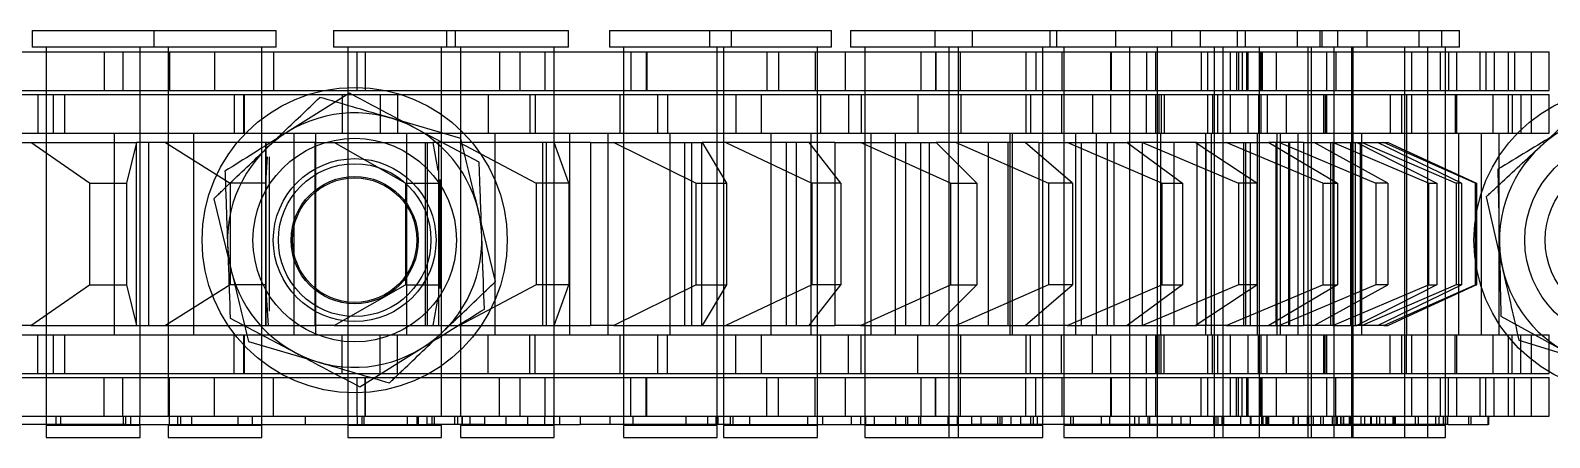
# Model space of a CAD drawing. Header units: metres. Extents: x 0 to 21025, y 0 to 14850.
# Drawn here: x 6399.5 to 6459.3, y 9073.4 to 9089.4 of the extents above; entities that cross this region are included whole.
import ezdxf

# ---------------------------------------------------------------- set-up
doc = ezdxf.new("R2010")
doc.units = ezdxf.units.M
doc.header["$LTSCALE"] = 25
doc.linetypes.add('HIDDEN2', pattern=[4.7625, 3.175, -1.5875])
doc.layers.add('SL4', color=4, linetype='Continuous')
doc.layers.add('ST1', color=7, linetype='HIDDEN2')

msp = doc.modelspace()

# ---------------------------------------------------------------- linework, layer by layer
at = {"layer": 'SL4'}
for p, q in [((6412.072, 9086.913), (6409.625, 9085.382)), ((6417.171, 9084.206), (6414.622, 9085.56)), ((6407.382, 9078.081), (6409.932, 9076.728)), ((6457.338, 9078.152), (6459.868, 9076.762)), ((6412.481, 9075.374), (6414.929, 9076.905))]:
    msp.add_line(p, q, dxfattribs=at)
for centre, start, end in [((6412.277, 9081.144), 62.03191, 122.03191), ((6412.277, 9081.144), 2.03191, 62.03191), ((6462.277, 9081.144), 121.20288, 181.20288), ((6412.277, 9081.144), 122.03191, 182.03191), ((6412.277, 9081.144), 302.03191, 2.03191), ((6412.277, 9081.144), 182.03191, 242.03191), ((6462.277, 9081.144), 181.20288, 241.20288), ((6412.277, 9081.144), 242.03191, 302.03191)]:
    msp.add_arc(centre, 5, start, end, dxfattribs=at)
for points, knots in [([(6414.622, 9085.56), (6414.561, 9085.592), (6413.7, 9086.049), (6412.856, 9086.497), (6412.072, 9086.913)], [0, 0, 0, 0, 0.070201, 1, 1, 1, 1]), ([(6459.686, 9085.42), (6459.628, 9085.385), (6458.794, 9084.88), (6457.977, 9084.385), (6457.217, 9083.925)], [0, 0, 0, 0, 0.070201, 1, 1, 1, 1]), ([(6409.625, 9085.382), (6409.567, 9085.346), (6408.74, 9084.829), (6407.93, 9084.322), (6407.177, 9083.851)], [0, 0, 0, 0, 0.070201, 1, 1, 1, 1]), ([(6407.177, 9083.851), (6407.184, 9083.653), (6407.218, 9082.714), (6407.252, 9081.737), (6407.28, 9080.966)], [0, 0, 0, 0, 0.211001, 1, 1, 1, 1]), ([(6417.274, 9081.321), (6417.246, 9082.091), (6417.212, 9083.068), (6417.178, 9084.008), (6417.171, 9084.206)], [0, 0, 0, 0, 0.788999, 1, 1, 1, 1]), ([(6457.217, 9083.925), (6457.221, 9083.726), (6457.241, 9082.787), (6457.262, 9081.81), (6457.278, 9081.039)], [0, 0, 0, 0, 0.2110008, 1, 1, 1, 1]), ([(6417.376, 9078.436), (6417.35, 9079.167), (6417.316, 9080.118), (6417.282, 9081.095), (6417.274, 9081.321)], [0, 0, 0, 0, 0.768151, 1, 1, 1, 1]), ([(6407.28, 9080.966), (6407.288, 9080.74), (6407.322, 9079.764), (6407.356, 9078.812), (6407.382, 9078.081)], [0, 0, 0, 0, 0.231849, 1, 1, 1, 1]), ([(6457.278, 9081.039), (6457.283, 9080.812), (6457.303, 9079.836), (6457.323, 9078.884), (6457.338, 9078.152)], [0, 0, 0, 0, 0.231849, 1, 1, 1, 1]), ([(6414.929, 9076.905), (6414.987, 9076.941), (6415.813, 9077.458), (6416.623, 9077.965), (6417.376, 9078.436)], [0, 0, 0, 0, 0.070201, 1, 1, 1, 1]), ([(6409.932, 9076.728), (6409.992, 9076.695), (6410.853, 9076.238), (6411.697, 9075.79), (6412.481, 9075.374)], [0, 0, 0, 0, 0.070201, 1, 1, 1, 1])]:
    msp.add_open_spline(points, degree=3, knots=knots, dxfattribs=at)
at = {"layer": 'ST1'}
for p, q in [((6399.6, 9089.384), (6404.397, 9089.384)), ((6399.6, 9089.384), (6399.6, 9088.725)), ((6404.387, 9089.384), (6404.387, 9088.725)), ((6404.397, 9089.384), (6409.184, 9089.384)), ((6404.397, 9088.725), (6404.397, 9089.384)), ((6409.184, 9088.725), (6409.184, 9089.384)), ((6411.448, 9089.384), (6416.245, 9089.384)), ((6411.448, 9089.384), (6411.448, 9088.725)), ((6415.88, 9089.384), (6415.88, 9088.725)), ((6416.245, 9089.384), (6420.677, 9089.384)), ((6416.245, 9088.725), (6416.245, 9089.384)), ((6420.677, 9088.725), (6420.677, 9089.384)), ((6422.289, 9089.384), (6427.086, 9089.384)), ((6422.289, 9089.384), (6422.289, 9088.725)), ((6426.224, 9089.384), (6426.224, 9088.725)), ((6427.086, 9089.384), (6431.021, 9089.384)), ((6427.086, 9088.725), (6427.086, 9089.384)), ((6431.021, 9088.725), (6431.021, 9089.384)), ((6431.774, 9089.384), (6436.571, 9089.384)), ((6431.774, 9089.384), (6431.774, 9088.725)), ((6435.085, 9089.384), (6435.085, 9088.725)), ((6436.571, 9089.384), (6439.599, 9089.384)), ((6436.571, 9088.725), (6436.571, 9089.384)), ((6439.599, 9089.384), (6444.396, 9089.384)), ((6439.599, 9089.384), (6439.599, 9088.725)), ((6439.882, 9088.725), (6439.882, 9089.384)), ((6442.181, 9089.384), (6442.181, 9088.725)), ((6444.396, 9089.384), (6445.513, 9089.384)), ((6444.396, 9088.725), (6444.396, 9089.384)), ((6445.513, 9089.384), (6450.31, 9089.384)), ((6445.513, 9089.384), (6445.513, 9088.725)), ((6446.978, 9088.725), (6446.978, 9089.384)), ((6447.281, 9089.384), (6447.281, 9088.725)), ((6449.324, 9089.384), (6449.324, 9088.725)), ((6450.223, 9089.384), (6450.223, 9088.725)), ((6450.31, 9089.384), (6454.121, 9089.384)), ((6450.31, 9088.725), (6450.31, 9089.384)), ((6450.911, 9089.384), (6450.911, 9088.725)), ((6452.078, 9088.725), (6452.078, 9089.384)), ((6454.121, 9089.384), (6455.708, 9089.384)), ((6454.121, 9088.725), (6454.121, 9089.384)), ((6455.02, 9088.725), (6455.02, 9089.384)), ((6455.708, 9088.725), (6455.708, 9089.384)), ((6396.078, 9088.541), (6406.76, 9088.541)), ((6404.397, 9088.725), (6399.6, 9088.725)), ((6400.153, 9088.725), (6400.153, 9074.227)), ((6400.153, 9088.541), (6400.153, 9087.021)), ((6402.432, 9088.541), (6402.432, 9087.021)), ((6403.161, 9088.541), (6403.161, 9087.021)), ((6403.843, 9074.227), (6403.843, 9088.725)), ((6403.843, 9087.021), (6403.843, 9088.541)), ((6409.184, 9088.725), (6404.397, 9088.725)), ((6404.94, 9088.725), (6404.94, 9074.227)), ((6404.94, 9088.541), (6404.94, 9087.021)), ((6405.001, 9088.541), (6405.001, 9087.021)), ((6406.76, 9088.541), (6406.76, 9087.021)), ((6406.76, 9088.541), (6412.684, 9088.541)), ((6408.63, 9074.227), (6408.63, 9088.725)), ((6408.63, 9087.021), (6408.63, 9088.541)), ((6409.085, 9088.541), (6409.085, 9087.021)), ((6416.245, 9088.725), (6411.448, 9088.725)), ((6412.001, 9088.725), (6412.001, 9074.227)), ((6412.001, 9088.541), (6412.001, 9087.021)), ((6412.358, 9088.541), (6412.358, 9087.021)), ((6412.684, 9088.541), (6412.684, 9087.021)), ((6412.684, 9088.541), (6419.766, 9088.541)), ((6412.705, 9087.021), (6412.705, 9088.541)), ((6415.691, 9074.227), (6415.691, 9088.725)), ((6415.691, 9087.021), (6415.691, 9088.541)), ((6420.677, 9088.725), (6416.245, 9088.725)), ((6416.433, 9088.725), (6416.433, 9074.227)), ((6416.433, 9088.541), (6416.433, 9087.021)), ((6417.965, 9088.541), (6417.965, 9087.021)), ((6418.767, 9088.541), (6418.767, 9087.021)), ((6419.766, 9088.541), (6430.381, 9088.541)), ((6419.766, 9087.021), (6419.766, 9088.541)), ((6420.123, 9074.227), (6420.123, 9088.725)), ((6420.123, 9087.021), (6420.123, 9088.541)), ((6427.086, 9088.725), (6422.289, 9088.725)), ((6422.842, 9088.725), (6422.842, 9074.227)), ((6422.842, 9088.541), (6422.842, 9087.021)), ((6423.137, 9088.541), (6423.137, 9087.021)), ((6423.736, 9088.541), (6423.736, 9087.021)), ((6423.763, 9088.541), (6423.763, 9087.021)), ((6426.532, 9074.227), (6426.532, 9088.725)), ((6426.532, 9087.021), (6426.532, 9088.541)), ((6426.777, 9088.725), (6426.777, 9074.227)), ((6426.777, 9088.541), (6426.777, 9087.021)), ((6431.021, 9088.725), (6427.086, 9088.725)), ((6428.479, 9088.541), (6428.479, 9087.021)), ((6428.935, 9088.541), (6428.935, 9087.021)), ((6430.381, 9088.541), (6430.381, 9087.021)), ((6430.381, 9088.541), (6435.124, 9088.541)), ((6430.467, 9074.227), (6430.467, 9088.725)), ((6430.467, 9087.021), (6430.467, 9088.541)), ((6431.564, 9088.541), (6431.564, 9087.021)), ((6436.571, 9088.725), (6431.774, 9088.725)), ((6432.328, 9088.725), (6432.328, 9074.227)), ((6432.328, 9088.541), (6432.328, 9087.021)), ((6434.542, 9087.021), (6434.542, 9088.541)), ((6435.114, 9088.541), (6435.114, 9087.021)), ((6435.124, 9088.541), (6435.124, 9087.021)), ((6435.124, 9088.541), (6440.093, 9088.541)), ((6435.639, 9088.725), (6435.639, 9074.227)), ((6435.639, 9088.541), (6435.639, 9087.021)), ((6436.018, 9074.227), (6436.018, 9088.725)), ((6436.018, 9087.021), (6436.018, 9088.541)), ((6436.078, 9088.541), (6436.078, 9087.021)), ((6439.599, 9088.725), (6436.571, 9088.725)), ((6438.661, 9088.541), (6438.661, 9087.021)), ((6439.054, 9088.541), (6439.054, 9087.021)), ((6439.329, 9074.227), (6439.329, 9088.725)), ((6439.329, 9087.021), (6439.329, 9088.541)), ((6444.396, 9088.725), (6439.599, 9088.725)), ((6440.093, 9088.541), (6447.918, 9088.541)), ((6440.093, 9087.021), (6440.093, 9088.541)), ((6440.153, 9088.725), (6440.153, 9074.227)), ((6440.153, 9088.541), (6440.153, 9087.021)), ((6441.991, 9088.541), (6441.991, 9087.021)), ((6442.011, 9088.541), (6442.011, 9087.021)), ((6442.031, 9087.021), (6442.031, 9088.541)), ((6442.734, 9088.725), (6442.734, 9074.227)), ((6442.734, 9088.541), (6442.734, 9087.021)), ((6443.402, 9088.541), (6443.402, 9087.021)), ((6443.759, 9088.541), (6443.759, 9087.021)), ((6443.843, 9074.227), (6443.843, 9088.725)), ((6443.843, 9087.021), (6443.843, 9088.541)), ((6445.513, 9088.725), (6444.396, 9088.725)), ((6450.31, 9088.725), (6445.513, 9088.725)), ((6445.554, 9088.541), (6445.554, 9087.021)), ((6445.802, 9088.541), (6445.802, 9087.021)), ((6446.066, 9088.725), (6446.066, 9074.227)), ((6446.066, 9088.541), (6446.066, 9087.021)), ((6446.424, 9074.227), (6446.424, 9088.725)), ((6446.424, 9087.021), (6446.424, 9088.541)), ((6446.701, 9088.541), (6446.701, 9087.021)), ((6446.949, 9088.541), (6446.949, 9087.021)), ((6447.025, 9088.541), (6447.025, 9087.021)), ((6447.162, 9088.541), (6447.162, 9087.021)), ((6447.349, 9087.021), (6447.349, 9088.541)), ((6447.389, 9088.541), (6447.389, 9087.021)), ((6447.834, 9088.725), (6447.834, 9074.227)), ((6447.834, 9088.541), (6447.834, 9087.021)), ((6447.878, 9088.541), (6447.878, 9087.021)), ((6447.898, 9088.541), (6447.898, 9087.021)), ((6447.918, 9088.541), (6450.855, 9088.541)), ((6447.918, 9087.021), (6447.918, 9088.541)), ((6447.955, 9088.541), (6447.955, 9087.021)), ((6448.521, 9087.021), (6448.521, 9088.541)), ((6449.756, 9074.227), (6449.756, 9088.725)), ((6449.756, 9087.021), (6449.756, 9088.541)), ((6449.877, 9088.725), (6449.877, 9074.227)), ((6449.877, 9088.541), (6449.877, 9087.021)), ((6454.121, 9088.725), (6450.31, 9088.725)), ((6450.499, 9087.021), (6450.499, 9088.541)), ((6450.776, 9088.725), (6450.776, 9074.227)), ((6450.776, 9088.541), (6450.776, 9087.021)), ((6450.855, 9088.541), (6450.855, 9087.021)), ((6450.855, 9088.541), (6453.831, 9088.541)), ((6451.464, 9088.725), (6451.464, 9074.227)), ((6451.464, 9088.541), (6451.464, 9087.021)), ((6451.524, 9074.227), (6451.524, 9088.725)), ((6451.524, 9087.021), (6451.524, 9088.541)), ((6453.567, 9074.227), (6453.567, 9088.725)), ((6453.567, 9087.021), (6453.567, 9088.541)), ((6453.831, 9088.541), (6457.642, 9088.541)), ((6453.831, 9087.021), (6453.831, 9088.541)), ((6455.708, 9088.725), (6454.121, 9088.725)), ((6454.466, 9074.227), (6454.466, 9088.725)), ((6454.466, 9087.021), (6454.466, 9088.541)), ((6454.952, 9088.541), (6454.952, 9087.021)), ((6455.154, 9074.227), (6455.154, 9088.725)), ((6455.154, 9087.021), (6455.154, 9088.541)), ((6455.276, 9088.541), (6455.276, 9087.021)), ((6455.599, 9087.021), (6455.599, 9088.541)), ((6456.511, 9088.541), (6456.511, 9087.021)), ((6456.746, 9088.541), (6456.746, 9087.021)), ((6457.077, 9088.541), (6457.077, 9087.021)), ((6457.642, 9088.541), (6457.87, 9088.541)), ((6457.642, 9087.021), (6457.642, 9088.541)), ((6457.87, 9088.541), (6457.87, 9087.021)), ((6457.87, 9088.541), (6459.229, 9088.541)), ((6458.541, 9087.021), (6458.541, 9088.541)), ((6459.229, 9087.021), (6459.229, 9088.541)), ((6393.581, 9086.869), (6399.818, 9086.869)), ((6396.078, 9087.021), (6406.76, 9087.021)), ((6399.818, 9086.869), (6399.818, 9085.349)), ((6399.818, 9086.869), (6407.918, 9086.869)), ((6400.153, 9086.869), (6400.153, 9085.349)), ((6400.432, 9085.349), (6400.432, 9086.869)), ((6400.865, 9086.869), (6400.865, 9085.349)), ((6403.843, 9085.349), (6403.843, 9086.869)), ((6404.94, 9086.869), (6404.94, 9085.349)), ((6406.76, 9087.021), (6412.684, 9087.021)), ((6407.533, 9086.869), (6407.533, 9085.349)), ((6407.918, 9085.349), (6407.918, 9086.869)), ((6407.926, 9086.869), (6419.159, 9086.869)), ((6407.926, 9086.869), (6407.926, 9085.349)), ((6408.63, 9085.349), (6408.63, 9086.869)), ((6411.784, 9086.869), (6411.784, 9085.349)), ((6412.001, 9086.869), (6412.001, 9085.349)), ((6412.684, 9087.021), (6419.766, 9087.021)), ((6413.279, 9086.869), (6413.279, 9085.349)), ((6413.954, 9086.869), (6413.954, 9085.349)), ((6415.691, 9085.349), (6415.691, 9086.869)), ((6416.433, 9086.869), (6416.433, 9085.349)), ((6417.531, 9086.869), (6417.531, 9085.349)), ((6419.159, 9086.869), (6419.159, 9085.349)), ((6419.159, 9086.869), (6424.58, 9086.869)), ((6419.374, 9086.869), (6419.374, 9085.349)), ((6419.766, 9087.021), (6430.381, 9087.021)), ((6420.123, 9085.349), (6420.123, 9086.869)), ((6422.702, 9086.869), (6422.702, 9085.349)), ((6422.842, 9086.869), (6422.842, 9085.349)), ((6424.198, 9085.349), (6424.198, 9086.869)), ((6424.58, 9086.869), (6424.58, 9085.349)), ((6424.58, 9086.869), (6430.607, 9086.869)), ((6426.532, 9085.349), (6426.532, 9086.869)), ((6426.777, 9086.869), (6426.777, 9085.349)), ((6427.259, 9086.869), (6427.259, 9085.349)), ((6428.253, 9086.869), (6428.253, 9085.349)), ((6430.381, 9087.021), (6435.124, 9087.021)), ((6430.467, 9085.349), (6430.467, 9086.869)), ((6430.607, 9086.869), (6440.064, 9086.869)), ((6430.607, 9085.349), (6430.607, 9086.869)), ((6431.689, 9086.869), (6431.689, 9085.349)), ((6432.193, 9086.869), (6432.193, 9085.349)), ((6432.328, 9086.869), (6432.328, 9085.349)), ((6434.417, 9086.869), (6434.417, 9085.349)), ((6435.124, 9087.021), (6440.093, 9087.021)), ((6435.639, 9086.869), (6435.639, 9085.349)), ((6436.018, 9085.349), (6436.018, 9086.869)), ((6436.106, 9086.869), (6436.106, 9085.349)), ((6438.659, 9086.869), (6438.659, 9085.349)), ((6438.848, 9086.869), (6438.848, 9085.349)), ((6439.329, 9085.349), (6439.329, 9086.869)), ((6440.064, 9086.869), (6440.064, 9085.349)), ((6440.064, 9086.869), (6443.977, 9086.869)), ((6440.093, 9087.021), (6447.918, 9087.021)), ((6440.153, 9086.869), (6440.153, 9085.349)), ((6441.278, 9086.869), (6441.278, 9085.349)), ((6441.991, 9086.869), (6441.991, 9085.349)), ((6442.734, 9086.869), (6442.734, 9085.349)), ((6443.404, 9085.349), (6443.404, 9086.869)), ((6443.759, 9086.869), (6443.759, 9085.349)), ((6443.828, 9086.869), (6443.828, 9085.349)), ((6443.843, 9085.349), (6443.843, 9086.869)), ((6443.897, 9085.349), (6443.897, 9086.869)), ((6443.977, 9086.869), (6443.977, 9085.349)), ((6443.977, 9086.869), (6447.918, 9086.869)), ((6444.098, 9086.869), (6444.098, 9085.349)), ((6445.802, 9086.869), (6445.802, 9085.349)), ((6446.003, 9086.869), (6446.003, 9085.349)), ((6446.066, 9086.869), (6446.066, 9085.349)), ((6446.204, 9085.349), (6446.204, 9086.869)), ((6446.424, 9085.349), (6446.424, 9086.869)), ((6446.701, 9086.869), (6446.701, 9085.349)), ((6447.389, 9086.869), (6447.389, 9085.349)), ((6447.804, 9086.869), (6447.804, 9085.349)), ((6447.834, 9086.869), (6447.834, 9085.349)), ((6447.918, 9087.021), (6450.855, 9087.021)), ((6447.918, 9086.869), (6453.831, 9086.869)), ((6447.918, 9085.349), (6447.918, 9086.869)), ((6448.148, 9086.869), (6448.148, 9085.349)), ((6448.907, 9085.349), (6448.907, 9086.869)), ((6449.756, 9085.349), (6449.756, 9086.869)), ((6449.877, 9086.869), (6449.877, 9085.349)), ((6450.361, 9086.869), (6450.361, 9085.349)), ((6450.43, 9086.869), (6450.43, 9085.349)), ((6450.499, 9085.349), (6450.499, 9086.869)), ((6450.776, 9086.869), (6450.776, 9085.349)), ((6450.855, 9087.021), (6453.831, 9087.021)), ((6451.464, 9086.869), (6451.464, 9085.349)), ((6451.524, 9085.349), (6451.524, 9086.869)), ((6452.98, 9086.869), (6452.98, 9085.349)), ((6453.429, 9086.869), (6453.429, 9085.349)), ((6453.567, 9085.349), (6453.567, 9086.869)), ((6453.63, 9086.869), (6453.63, 9085.349)), ((6453.831, 9087.021), (6457.642, 9087.021)), ((6453.831, 9086.869), (6455.536, 9086.869)), ((6453.831, 9085.349), (6453.831, 9086.869)), ((6454.466, 9085.349), (6454.466, 9086.869)), ((6455.154, 9085.349), (6455.154, 9086.869)), ((6455.536, 9086.869), (6455.536, 9085.349)), ((6455.536, 9086.869), (6457.642, 9086.869)), ((6455.599, 9085.349), (6455.599, 9086.869)), ((6457.024, 9086.869), (6457.024, 9085.349)), ((6457.642, 9087.021), (6457.87, 9087.021)), ((6457.642, 9086.869), (6459.229, 9086.869)), ((6457.642, 9085.349), (6457.642, 9086.869)), ((6457.782, 9086.869), (6457.782, 9085.349)), ((6457.87, 9087.021), (6459.229, 9087.021)), ((6458.127, 9086.869), (6458.127, 9085.349)), ((6458.541, 9085.349), (6458.541, 9086.869)), ((6459.229, 9085.349), (6459.229, 9086.869)), ((6416.452, 9085.131), (6413.682, 9085.942)), ((6393.581, 9085.349), (6399.818, 9085.349)), ((6398.948, 9084.984), (6399.541, 9084.984)), ((6401.857, 9083.384), (6399.541, 9084.984)), ((6399.541, 9084.984), (6403.699, 9084.984)), ((6399.818, 9085.349), (6407.918, 9085.349)), ((6400.153, 9085.349), (6400.153, 9077.419)), ((6402.825, 9085.349), (6402.825, 9077.419)), ((6403.699, 9084.984), (6403.3, 9083.384)), ((6403.684, 9084.984), (6403.684, 9077.784)), ((6403.699, 9084.984), (6403.701, 9084.984)), ((6410.704, 9084.984), (6403.701, 9084.984)), ((6403.701, 9077.784), (6403.701, 9084.984)), ((6403.843, 9077.419), (6403.843, 9085.349)), ((6404.168, 9084.984), (6404.168, 9077.784)), ((6404.837, 9084.984), (6407.381, 9083.384)), ((6404.94, 9085.349), (6404.94, 9077.419)), ((6405.958, 9077.419), (6405.958, 9085.349)), ((6407.926, 9085.349), (6419.159, 9085.349)), ((6408.63, 9077.419), (6408.63, 9085.349)), ((6408.767, 9084.984), (6408.767, 9077.784)), ((6408.784, 9084.984), (6408.784, 9077.784)), ((6409.886, 9085.349), (6409.886, 9077.419)), ((6410.704, 9084.984), (6410.704, 9077.784)), ((6410.704, 9084.984), (6411.465, 9084.984)), ((6410.745, 9077.419), (6410.745, 9085.349)), ((6414.281, 9083.384), (6411.465, 9084.984)), ((6411.465, 9084.984), (6415.347, 9084.984)), ((6412.001, 9085.349), (6412.001, 9077.419)), ((6414.318, 9085.349), (6414.318, 9077.419)), ((6415.049, 9084.984), (6415.049, 9077.784)), ((6415.124, 9084.984), (6415.124, 9077.784)), ((6415.347, 9084.984), (6415.542, 9083.874)), ((6421.553, 9084.984), (6415.347, 9084.984)), ((6415.572, 9084.984), (6415.572, 9077.784)), ((6415.691, 9077.419), (6415.691, 9085.349)), ((6416.4, 9084.984), (6419.408, 9083.384)), ((6416.433, 9085.349), (6416.433, 9077.419)), ((6417.806, 9077.419), (6417.806, 9085.349)), ((6419.159, 9085.349), (6424.58, 9085.349)), ((6419.663, 9084.984), (6419.663, 9077.784)), ((6419.81, 9084.984), (6419.81, 9077.784)), ((6420.7, 9083.384), (6420.121, 9084.984)), ((6420.123, 9077.419), (6420.123, 9085.349)), ((6420.727, 9085.349), (6420.727, 9077.419)), ((6421.553, 9084.984), (6421.553, 9077.784)), ((6421.553, 9084.984), (6422.458, 9084.984)), ((6422.238, 9077.419), (6422.238, 9085.349)), ((6425.685, 9083.384), (6422.458, 9084.984)), ((6422.458, 9084.984), (6425.939, 9084.984)), ((6422.842, 9085.349), (6422.842, 9077.419)), ((6424.58, 9085.349), (6430.607, 9085.349)), ((6424.662, 9085.349), (6424.662, 9077.419)), ((6425.241, 9084.984), (6425.241, 9077.784)), ((6425.516, 9084.984), (6425.516, 9077.784)), ((6425.915, 9084.984), (6425.915, 9077.784)), ((6425.939, 9084.984), (6426.893, 9083.384)), ((6431.147, 9084.984), (6425.939, 9084.984)), ((6426.532, 9077.419), (6426.532, 9085.349)), ((6426.777, 9085.349), (6426.777, 9077.419)), ((6426.874, 9084.984), (6430.248, 9083.384)), ((6428.647, 9077.419), (6428.647, 9085.349)), ((6429.237, 9084.984), (6429.237, 9077.784)), ((6429.638, 9084.984), (6429.638, 9077.784)), ((6431.383, 9083.384), (6430.144, 9084.984)), ((6430.213, 9085.349), (6430.213, 9077.419)), ((6430.467, 9077.419), (6430.467, 9085.349)), ((6430.607, 9085.349), (6440.064, 9085.349)), ((6431.147, 9084.984), (6431.147, 9077.784)), ((6431.147, 9084.984), (6432.167, 9084.984)), ((6435.701, 9083.384), (6432.167, 9084.984)), ((6432.167, 9084.984), (6435.135, 9084.984)), ((6432.328, 9085.349), (6432.328, 9077.419)), ((6432.582, 9077.419), (6432.582, 9085.349)), ((6433.524, 9085.349), (6433.524, 9077.419)), ((6433.93, 9084.984), (6433.93, 9077.784)), ((6434.527, 9084.984), (6434.527, 9077.784)), ((6434.862, 9084.984), (6434.862, 9077.784)), ((6435.135, 9084.984), (6436.731, 9083.384)), ((6439.178, 9084.984), (6435.135, 9084.984)), ((6435.639, 9085.349), (6435.639, 9077.419)), ((6435.922, 9084.984), (6439.554, 9083.384)), ((6436.018, 9077.419), (6436.018, 9085.349)), ((6437.18, 9084.984), (6437.18, 9077.784)), ((6437.951, 9084.984), (6437.951, 9077.784)), ((6438.038, 9085.349), (6438.038, 9077.419)), ((6438.133, 9077.419), (6438.133, 9085.349)), ((6440.496, 9083.384), (6438.635, 9084.984)), ((6439.178, 9084.984), (6439.178, 9077.784)), ((6439.178, 9084.984), (6440.281, 9084.984)), ((6439.329, 9077.419), (6439.329, 9085.349)), ((6440.064, 9085.349), (6443.977, 9085.349)), ((6440.153, 9085.349), (6440.153, 9077.419)), ((6444.007, 9083.384), (6440.281, 9084.984)), ((6440.281, 9084.984), (6442.64, 9084.984)), ((6440.619, 9085.349), (6440.619, 9077.419)), ((6440.839, 9084.984), (6440.839, 9077.784)), ((6441.444, 9077.419), (6441.444, 9085.349)), ((6441.865, 9084.984), (6441.865, 9077.784)), ((6442.126, 9084.984), (6442.126, 9077.784)), ((6442.64, 9084.984), (6444.826, 9083.384)), ((6445.388, 9084.984), (6442.64, 9084.984)), ((6442.734, 9085.349), (6442.734, 9077.419)), ((6443.238, 9084.984), (6443.238, 9077.784)), ((6443.254, 9084.984), (6447.027, 9083.384)), ((6443.843, 9077.419), (6443.843, 9085.349)), ((6443.951, 9085.349), (6443.951, 9077.419)), ((6443.977, 9085.349), (6447.918, 9085.349)), ((6444.482, 9084.984), (6444.482, 9077.784)), ((6447.745, 9083.384), (6445.322, 9084.984)), ((6445.388, 9084.984), (6445.388, 9077.784)), ((6445.388, 9084.984), (6446.537, 9084.984)), ((6445.719, 9085.349), (6445.719, 9077.419)), ((6445.744, 9084.984), (6445.744, 9077.784)), ((6445.958, 9077.419), (6445.958, 9085.349)), ((6446.066, 9085.349), (6446.066, 9077.419)), ((6446.424, 9077.419), (6446.424, 9085.349)), ((6450.337, 9083.384), (6446.537, 9084.984)), ((6446.537, 9084.984), (6448.213, 9084.984)), ((6447.215, 9084.984), (6447.215, 9077.784)), ((6447.296, 9084.984), (6447.296, 9077.784)), ((6447.475, 9084.984), (6447.475, 9077.784)), ((6447.762, 9085.349), (6447.762, 9077.419)), ((6447.834, 9085.349), (6447.834, 9077.419)), ((6447.918, 9085.349), (6453.831, 9085.349)), ((6448.213, 9084.984), (6450.919, 9083.384)), ((6449.577, 9084.984), (6448.213, 9084.984)), ((6448.489, 9084.984), (6448.489, 9077.784)), ((6448.539, 9077.419), (6448.539, 9085.349)), ((6448.633, 9084.984), (6452.427, 9083.384)), ((6448.661, 9085.349), (6448.661, 9077.419)), ((6448.985, 9084.984), (6448.985, 9077.784)), ((6449.022, 9084.984), (6449.022, 9077.784)), ((6449.349, 9085.349), (6449.349, 9077.419)), ((6449.577, 9084.984), (6449.577, 9077.784)), ((6449.577, 9084.984), (6450.736, 9084.984)), ((6449.756, 9077.419), (6449.756, 9085.349)), ((6449.877, 9085.349), (6449.877, 9077.419)), ((6452.898, 9083.384), (6449.991, 9084.984)), ((6450.645, 9084.984), (6450.645, 9077.784)), ((6454.487, 9083.384), (6450.736, 9084.984)), ((6450.736, 9084.984), (6451.674, 9084.984)), ((6450.736, 9084.984), (6450.736, 9077.784)), ((6450.776, 9085.349), (6450.776, 9077.419)), ((6451.424, 9084.984), (6451.424, 9077.784)), ((6451.464, 9085.349), (6451.464, 9077.419)), ((6451.524, 9077.419), (6451.524, 9085.349)), ((6451.611, 9084.984), (6451.611, 9077.784)), ((6451.611, 9084.984), (6452.742, 9084.984)), ((6451.674, 9084.984), (6454.813, 9083.384)), ((6451.804, 9084.984), (6451.804, 9077.784)), ((6451.871, 9077.419), (6451.871, 9085.349)), ((6451.887, 9084.984), (6455.579, 9083.384)), ((6455.789, 9083.384), (6452.491, 9084.984)), ((6456.324, 9083.384), (6452.742, 9084.984)), ((6452.742, 9084.984), (6452.912, 9084.984)), ((6452.912, 9084.984), (6456.383, 9083.384)), ((6453.567, 9077.419), (6453.567, 9085.349)), ((6453.639, 9077.419), (6453.639, 9085.349)), ((6453.831, 9085.349), (6455.536, 9085.349)), ((6454.466, 9077.419), (6454.466, 9085.349)), ((6455.154, 9077.419), (6455.154, 9085.349)), ((6455.536, 9085.349), (6457.642, 9085.349)), ((6455.682, 9077.419), (6455.682, 9085.349)), ((6456.581, 9077.419), (6456.581, 9085.349)), ((6457.269, 9077.419), (6457.269, 9085.349)), ((6457.642, 9085.349), (6459.229, 9085.349)), ((6408.789, 9083.384), (6408.855, 9084.419)), ((6408.934, 9078.348), (6408.934, 9084.419)), ((6401.857, 9083.384), (6401.857, 9079.384)), ((6401.857, 9083.384), (6403.3, 9083.384)), ((6403.3, 9083.384), (6403.3, 9079.384)), ((6407.381, 9083.384), (6407.381, 9079.384)), ((6408.789, 9083.384), (6407.381, 9083.384)), ((6408.789, 9083.384), (6408.789, 9079.384)), ((6414.281, 9083.384), (6414.281, 9079.384)), ((6414.281, 9083.384), (6415.629, 9083.384)), ((6415.603, 9083.529), (6415.629, 9083.384)), ((6415.629, 9083.384), (6415.629, 9079.384)), ((6415.632, 9079.238), (6415.632, 9083.529)), ((6419.408, 9083.384), (6419.408, 9079.384)), ((6420.7, 9083.384), (6419.408, 9083.384)), ((6420.7, 9083.384), (6420.7, 9079.384)), ((6425.685, 9083.384), (6425.685, 9079.384)), ((6425.685, 9083.384), (6426.893, 9083.384)), ((6426.893, 9083.384), (6426.893, 9079.384)), ((6430.248, 9083.384), (6430.248, 9079.384)), ((6431.383, 9083.384), (6430.248, 9083.384)), ((6431.383, 9083.384), (6431.383, 9079.384)), ((6435.701, 9083.384), (6435.701, 9079.384)), ((6435.701, 9083.384), (6436.731, 9083.384)), ((6436.731, 9083.384), (6436.731, 9079.384)), ((6439.554, 9083.384), (6439.554, 9079.384)), ((6440.496, 9083.384), (6439.554, 9083.384)), ((6440.496, 9083.384), (6440.496, 9079.384)), ((6444.007, 9083.384), (6444.007, 9079.384)), ((6444.007, 9083.384), (6444.826, 9083.384)), ((6444.826, 9083.384), (6444.826, 9079.384)), ((6447.745, 9083.384), (6447.027, 9083.384)), ((6447.027, 9083.384), (6447.027, 9079.384)), ((6447.745, 9083.384), (6447.745, 9079.384)), ((6450.337, 9083.384), (6450.337, 9079.384)), ((6450.337, 9083.384), (6450.919, 9083.384)), ((6450.919, 9083.384), (6450.919, 9079.384)), ((6452.898, 9083.384), (6452.427, 9083.384)), ((6452.427, 9083.384), (6452.427, 9079.384)), ((6452.898, 9083.384), (6452.898, 9079.384)), ((6454.487, 9083.384), (6454.487, 9079.384)), ((6454.487, 9083.384), (6454.813, 9083.384)), ((6454.813, 9083.384), (6454.813, 9079.384)), ((6455.789, 9083.384), (6455.579, 9083.384)), ((6455.579, 9083.384), (6455.579, 9079.384)), ((6455.789, 9083.384), (6455.789, 9079.384)), ((6456.324, 9083.384), (6456.324, 9079.384)), ((6456.324, 9083.384), (6456.383, 9083.384)), ((6456.383, 9083.384), (6456.383, 9079.384)), ((6406.736, 9082.766), (6407.418, 9079.961)), ((6456.76, 9082.846), (6457.402, 9080.032)), ((6417.817, 9079.521), (6417.135, 9082.326)), ((6399.541, 9077.784), (6401.857, 9079.384)), ((6401.857, 9079.384), (6403.3, 9079.384)), ((6403.3, 9079.384), (6403.699, 9077.784)), ((6407.381, 9079.384), (6404.837, 9077.784)), ((6408.789, 9079.384), (6407.381, 9079.384)), ((6408.89, 9077.784), (6408.789, 9079.384)), ((6411.465, 9077.784), (6414.281, 9079.384)), ((6414.281, 9079.384), (6415.629, 9079.384)), ((6415.542, 9078.893), (6415.347, 9077.784)), ((6415.629, 9079.384), (6415.603, 9079.238)), ((6419.408, 9079.384), (6416.4, 9077.784)), ((6420.7, 9079.384), (6419.408, 9079.384)), ((6420.121, 9077.784), (6420.7, 9079.384)), ((6422.458, 9077.784), (6425.685, 9079.384)), ((6425.685, 9079.384), (6426.893, 9079.384)), ((6426.893, 9079.384), (6425.939, 9077.784)), ((6430.248, 9079.384), (6426.874, 9077.784)), ((6430.144, 9077.784), (6431.383, 9079.384)), ((6431.383, 9079.384), (6430.248, 9079.384)), ((6432.167, 9077.784), (6435.701, 9079.384)), ((6436.731, 9079.384), (6435.135, 9077.784)), ((6435.701, 9079.384), (6436.731, 9079.384)), ((6439.554, 9079.384), (6435.922, 9077.784)), ((6438.635, 9077.784), (6440.496, 9079.384)), ((6440.496, 9079.384), (6439.554, 9079.384)), ((6440.281, 9077.784), (6444.007, 9079.384)), ((6444.826, 9079.384), (6442.64, 9077.784)), ((6447.027, 9079.384), (6443.254, 9077.784)), ((6444.007, 9079.384), (6444.826, 9079.384)), ((6445.322, 9077.784), (6447.745, 9079.384)), ((6446.537, 9077.784), (6450.337, 9079.384)), ((6447.745, 9079.384), (6447.027, 9079.384)), ((6450.919, 9079.384), (6448.213, 9077.784)), ((6452.427, 9079.384), (6448.633, 9077.784)), ((6449.991, 9077.784), (6452.898, 9079.384)), ((6450.337, 9079.384), (6450.919, 9079.384)), ((6450.736, 9077.784), (6454.487, 9079.384)), ((6454.813, 9079.384), (6451.674, 9077.784)), ((6455.579, 9079.384), (6451.887, 9077.784)), ((6452.898, 9079.384), (6452.427, 9079.384)), ((6452.491, 9077.784), (6455.789, 9079.384)), ((6452.742, 9077.784), (6456.324, 9079.384)), ((6456.383, 9079.384), (6452.912, 9077.784)), ((6454.487, 9079.384), (6454.813, 9079.384)), ((6455.789, 9079.384), (6455.579, 9079.384)), ((6456.324, 9079.384), (6456.383, 9079.384)), ((6399.541, 9077.784), (6398.948, 9077.784)), ((6399.541, 9077.784), (6403.699, 9077.784)), ((6403.701, 9077.784), (6403.699, 9077.784)), ((6403.701, 9077.784), (6410.704, 9077.784)), ((6411.465, 9077.784), (6410.704, 9077.784)), ((6411.465, 9077.784), (6415.347, 9077.784)), ((6415.347, 9077.784), (6421.553, 9077.784)), ((6422.458, 9077.784), (6421.553, 9077.784)), ((6422.458, 9077.784), (6425.939, 9077.784)), ((6425.939, 9077.784), (6431.147, 9077.784)), ((6432.167, 9077.784), (6431.147, 9077.784)), ((6432.167, 9077.784), (6435.135, 9077.784)), ((6435.135, 9077.784), (6439.178, 9077.784)), ((6440.281, 9077.784), (6439.178, 9077.784)), ((6440.281, 9077.784), (6442.64, 9077.784)), ((6442.64, 9077.784), (6445.388, 9077.784)), ((6446.537, 9077.784), (6445.388, 9077.784)), ((6446.537, 9077.784), (6448.213, 9077.784)), ((6448.213, 9077.784), (6449.577, 9077.784)), ((6450.736, 9077.784), (6449.577, 9077.784)), ((6450.736, 9077.784), (6451.674, 9077.784)), ((6452.742, 9077.784), (6451.611, 9077.784)), ((6452.742, 9077.784), (6452.912, 9077.784)), ((6393.581, 9077.419), (6399.818, 9077.419)), ((6399.818, 9075.899), (6399.818, 9077.419)), ((6399.818, 9077.419), (6407.918, 9077.419)), ((6400.153, 9077.419), (6400.153, 9075.899)), ((6400.432, 9075.899), (6400.432, 9077.419)), ((6400.865, 9077.419), (6400.865, 9075.899)), ((6403.843, 9075.899), (6403.843, 9077.419)), ((6404.94, 9077.419), (6404.94, 9075.899)), ((6407.533, 9075.899), (6407.533, 9077.419)), ((6407.918, 9075.899), (6407.918, 9077.419)), ((6407.926, 9077.419), (6419.159, 9077.419)), ((6407.926, 9077.419), (6407.926, 9075.899)), ((6408.101, 9077.156), (6410.871, 9076.345)), ((6408.63, 9075.899), (6408.63, 9077.419)), ((6411.784, 9075.899), (6411.784, 9077.419)), ((6412.001, 9077.419), (6412.001, 9075.899)), ((6413.279, 9075.899), (6413.279, 9077.419)), ((6413.954, 9075.899), (6413.954, 9077.419)), ((6415.691, 9075.899), (6415.691, 9077.419)), ((6416.433, 9077.419), (6416.433, 9075.899)), ((6417.531, 9075.899), (6417.531, 9077.419)), ((6419.159, 9075.899), (6419.159, 9077.419)), ((6419.159, 9077.419), (6424.58, 9077.419)), ((6419.374, 9075.899), (6419.374, 9077.419)), ((6420.123, 9075.899), (6420.123, 9077.419)), ((6422.702, 9077.419), (6422.702, 9075.899)), ((6422.842, 9077.419), (6422.842, 9075.899)), ((6424.198, 9075.899), (6424.198, 9077.419)), ((6424.58, 9075.899), (6424.58, 9077.419)), ((6424.58, 9077.419), (6430.607, 9077.419)), ((6426.532, 9075.899), (6426.532, 9077.419)), ((6426.777, 9077.419), (6426.777, 9075.899)), ((6427.259, 9075.899), (6427.259, 9077.419)), ((6428.253, 9077.419), (6428.253, 9075.899)), ((6430.467, 9075.899), (6430.467, 9077.419)), ((6430.607, 9077.419), (6440.064, 9077.419)), ((6430.607, 9075.899), (6430.607, 9077.419)), ((6431.689, 9075.899), (6431.689, 9077.419)), ((6432.193, 9075.899), (6432.193, 9077.419)), ((6432.328, 9077.419), (6432.328, 9075.899)), ((6434.417, 9075.899), (6434.417, 9077.419)), ((6435.639, 9077.419), (6435.639, 9075.899)), ((6436.018, 9075.899), (6436.018, 9077.419)), ((6436.106, 9075.899), (6436.106, 9077.419)), ((6438.659, 9077.419), (6438.659, 9075.899)), ((6438.848, 9075.899), (6438.848, 9077.419)), ((6439.329, 9075.899), (6439.329, 9077.419)), ((6440.064, 9075.899), (6440.064, 9077.419)), ((6440.064, 9077.419), (6443.977, 9077.419)), ((6440.153, 9077.419), (6440.153, 9075.899)), ((6441.278, 9075.899), (6441.278, 9077.419)), ((6441.991, 9077.419), (6441.991, 9075.899)), ((6442.734, 9077.419), (6442.734, 9075.899)), ((6443.404, 9075.899), (6443.404, 9077.419)), ((6443.759, 9077.419), (6443.759, 9075.899)), ((6443.828, 9075.899), (6443.828, 9077.419)), ((6443.843, 9075.899), (6443.843, 9077.419)), ((6443.897, 9075.899), (6443.897, 9077.419)), ((6443.977, 9075.899), (6443.977, 9077.419)), ((6443.977, 9077.419), (6447.918, 9077.419)), ((6444.098, 9075.899), (6444.098, 9077.419)), ((6445.802, 9077.419), (6445.802, 9075.899)), ((6446.003, 9075.899), (6446.003, 9077.419)), ((6446.066, 9077.419), (6446.066, 9075.899)), ((6446.204, 9075.899), (6446.204, 9077.419)), ((6446.424, 9075.899), (6446.424, 9077.419)), ((6446.701, 9077.419), (6446.701, 9075.899)), ((6447.389, 9077.419), (6447.389, 9075.899)), ((6447.804, 9075.899), (6447.804, 9077.419)), ((6447.834, 9077.419), (6447.834, 9075.899)), ((6447.918, 9077.419), (6453.831, 9077.419)), ((6447.918, 9075.899), (6447.918, 9077.419)), ((6448.148, 9075.899), (6448.148, 9077.419)), ((6448.907, 9075.899), (6448.907, 9077.419)), ((6449.756, 9075.899), (6449.756, 9077.419)), ((6449.877, 9077.419), (6449.877, 9075.899)), ((6450.361, 9077.419), (6450.361, 9075.899)), ((6450.43, 9075.899), (6450.43, 9077.419)), ((6450.499, 9075.899), (6450.499, 9077.419)), ((6450.776, 9077.419), (6450.776, 9075.899)), ((6451.464, 9077.419), (6451.464, 9075.899)), ((6451.524, 9075.899), (6451.524, 9077.419)), ((6452.98, 9075.899), (6452.98, 9077.419)), ((6453.429, 9077.419), (6453.429, 9075.899)), ((6453.567, 9075.899), (6453.567, 9077.419)), ((6453.63, 9075.899), (6453.63, 9077.419)), ((6453.831, 9077.419), (6455.536, 9077.419)), ((6453.831, 9075.899), (6453.831, 9077.419)), ((6454.466, 9075.899), (6454.466, 9077.419)), ((6455.154, 9075.899), (6455.154, 9077.419)), ((6455.536, 9075.899), (6455.536, 9077.419)), ((6455.536, 9077.419), (6457.642, 9077.419)), ((6455.599, 9075.899), (6455.599, 9077.419)), ((6457.024, 9077.419), (6457.024, 9075.899)), ((6457.573, 9077.419), (6459.229, 9077.419)), ((6457.642, 9075.899), (6457.642, 9077.419)), ((6457.782, 9075.899), (6457.782, 9077.419)), ((6458.044, 9077.217), (6460.802, 9076.366)), ((6458.127, 9075.899), (6458.127, 9077.419)), ((6458.541, 9075.899), (6458.541, 9077.419)), ((6459.229, 9075.899), (6459.229, 9077.419)), ((6393.581, 9075.899), (6399.818, 9075.899)), ((6399.818, 9075.899), (6407.918, 9075.899)), ((6407.926, 9075.899), (6419.159, 9075.899)), ((6419.159, 9075.899), (6424.58, 9075.899)), ((6424.58, 9075.899), (6430.607, 9075.899)), ((6430.607, 9075.899), (6440.064, 9075.899)), ((6440.064, 9075.899), (6443.977, 9075.899)), ((6443.977, 9075.899), (6447.918, 9075.899)), ((6447.918, 9075.899), (6453.831, 9075.899)), ((6453.831, 9075.899), (6455.536, 9075.899)), ((6455.536, 9075.899), (6457.642, 9075.899)), ((6457.642, 9075.899), (6459.229, 9075.899)), ((6396.078, 9075.747), (6406.76, 9075.747)), ((6400.153, 9075.747), (6400.153, 9073.894)), ((6402.432, 9074.227), (6402.432, 9075.747)), ((6403.161, 9074.227), (6403.161, 9075.747)), ((6403.843, 9074.227), (6403.843, 9075.747)), ((6404.94, 9075.747), (6404.94, 9074.227)), ((6405.001, 9074.227), (6405.001, 9075.747)), ((6406.76, 9074.227), (6406.76, 9075.747)), ((6406.76, 9075.747), (6412.684, 9075.747)), ((6408.63, 9073.894), (6408.63, 9075.747)), ((6409.085, 9074.227), (6409.085, 9075.747)), ((6412.001, 9075.747), (6412.001, 9074.227)), ((6412.358, 9075.747), (6412.358, 9074.227)), ((6412.684, 9074.227), (6412.684, 9075.747)), ((6412.684, 9075.747), (6419.766, 9075.747)), ((6412.705, 9074.227), (6412.705, 9075.747)), ((6415.691, 9074.227), (6415.691, 9075.747)), ((6416.433, 9075.747), (6416.433, 9074.227)), ((6417.965, 9074.227), (6417.965, 9075.747)), ((6418.767, 9075.747), (6418.767, 9074.227)), ((6419.766, 9075.747), (6430.381, 9075.747)), ((6419.766, 9074.227), (6419.766, 9075.747)), ((6420.123, 9073.894), (6420.123, 9075.747)), ((6422.842, 9075.747), (6422.842, 9073.894)), ((6423.137, 9074.227), (6423.137, 9075.747)), ((6423.736, 9074.227), (6423.736, 9075.747)), ((6423.763, 9074.227), (6423.763, 9075.747)), ((6426.532, 9073.894), (6426.532, 9075.747)), ((6426.777, 9075.747), (6426.777, 9073.894)), ((6428.479, 9074.227), (6428.479, 9075.747)), ((6428.935, 9074.227), (6428.935, 9075.747)), ((6430.381, 9074.227), (6430.381, 9075.747)), ((6430.381, 9075.747), (6435.124, 9075.747)), ((6430.467, 9073.894), (6430.467, 9075.747)), ((6431.564, 9075.747), (6431.564, 9074.227)), ((6432.328, 9075.747), (6432.328, 9073.894)), ((6434.542, 9074.227), (6434.542, 9075.747)), ((6435.114, 9074.227), (6435.114, 9075.747)), ((6435.124, 9074.227), (6435.124, 9075.747)), ((6435.124, 9075.747), (6440.093, 9075.747)), ((6435.639, 9075.747), (6435.639, 9073.894)), ((6436.018, 9074.227), (6436.018, 9075.747)), ((6436.078, 9075.747), (6436.078, 9074.227)), ((6438.661, 9074.227), (6438.661, 9075.747)), ((6439.054, 9074.227), (6439.054, 9075.747)), ((6439.329, 9073.894), (6439.329, 9075.747)), ((6440.093, 9075.747), (6447.918, 9075.747)), ((6440.093, 9074.227), (6440.093, 9075.747)), ((6440.153, 9075.747), (6440.153, 9073.894)), ((6441.991, 9075.747), (6441.991, 9074.227)), ((6442.011, 9074.227), (6442.011, 9075.747)), ((6442.031, 9074.227), (6442.031, 9075.747)), ((6442.734, 9075.747), (6442.734, 9073.894)), ((6443.402, 9074.227), (6443.402, 9075.747)), ((6443.759, 9075.747), (6443.759, 9074.227)), ((6443.843, 9073.894), (6443.843, 9075.747)), ((6445.554, 9074.227), (6445.554, 9075.747)), ((6445.802, 9075.747), (6445.802, 9074.227)), ((6446.066, 9075.747), (6446.066, 9073.894)), ((6446.424, 9073.894), (6446.424, 9075.747)), ((6446.701, 9075.747), (6446.701, 9074.227)), ((6446.949, 9074.227), (6446.949, 9075.747)), ((6447.025, 9074.227), (6447.025, 9075.747)), ((6447.162, 9074.227), (6447.162, 9075.747)), ((6447.349, 9074.227), (6447.349, 9075.747)), ((6447.389, 9075.747), (6447.389, 9074.227)), ((6447.834, 9075.747), (6447.834, 9073.894)), ((6447.878, 9075.747), (6447.878, 9074.227)), ((6447.898, 9074.227), (6447.898, 9075.747)), ((6447.918, 9075.747), (6450.855, 9075.747)), ((6447.918, 9074.227), (6447.918, 9075.747)), ((6447.955, 9074.227), (6447.955, 9075.747)), ((6448.521, 9074.227), (6448.521, 9075.747)), ((6449.756, 9073.894), (6449.756, 9075.747)), ((6449.877, 9075.747), (6449.877, 9073.894)), ((6450.499, 9074.227), (6450.499, 9075.747)), ((6450.776, 9075.747), (6450.776, 9073.894)), ((6450.855, 9074.227), (6450.855, 9075.747)), ((6450.855, 9075.747), (6453.831, 9075.747)), ((6451.464, 9075.747), (6451.464, 9073.894)), ((6451.524, 9073.894), (6451.524, 9075.747)), ((6453.567, 9073.894), (6453.567, 9075.747)), ((6453.831, 9075.747), (6457.642, 9075.747)), ((6453.831, 9074.227), (6453.831, 9075.747)), ((6454.466, 9073.894), (6454.466, 9075.747)), ((6454.952, 9075.747), (6454.952, 9074.227)), ((6455.154, 9073.894), (6455.154, 9075.747)), ((6455.276, 9074.227), (6455.276, 9075.747)), ((6455.599, 9074.227), (6455.599, 9075.747)), ((6456.511, 9075.747), (6456.511, 9074.227)), ((6456.746, 9074.227), (6456.746, 9075.747)), ((6457.077, 9074.227), (6457.077, 9075.747)), ((6457.642, 9075.747), (6457.87, 9075.747)), ((6457.642, 9074.227), (6457.642, 9075.747)), ((6457.87, 9074.227), (6457.87, 9075.747)), ((6457.87, 9075.747), (6459.229, 9075.747)), ((6458.541, 9074.227), (6458.541, 9075.747)), ((6459.229, 9074.227), (6459.229, 9075.747)), ((6396.078, 9074.227), (6406.76, 9074.227)), ((6400.522, 9074.227), (6400.522, 9073.858)), ((6400.719, 9073.894), (6400.719, 9074.227)), ((6403.19, 9073.894), (6403.19, 9074.227)), ((6403.278, 9073.894), (6403.278, 9074.227)), ((6403.474, 9073.858), (6403.474, 9074.227)), ((6403.827, 9073.894), (6403.827, 9074.227)), ((6404.993, 9073.894), (6404.993, 9074.227)), ((6405.309, 9074.227), (6405.309, 9073.858)), ((6405.448, 9073.894), (6405.448, 9074.227)), ((6405.872, 9073.894), (6405.872, 9074.227)), ((6406.76, 9074.227), (6412.684, 9074.227)), ((6407.698, 9073.894), (6407.698, 9074.227)), ((6408.261, 9073.858), (6408.261, 9074.227)), ((6410.337, 9073.894), (6410.337, 9074.227)), ((6412.017, 9073.894), (6412.017, 9074.227)), ((6412.37, 9074.227), (6412.37, 9073.858)), ((6412.567, 9073.894), (6412.567, 9074.227)), ((6412.655, 9073.894), (6412.655, 9074.227)), ((6412.684, 9074.227), (6419.766, 9074.227)), ((6414.348, 9073.894), (6414.348, 9074.227)), ((6414.726, 9074.227), (6414.726, 9073.894)), ((6414.791, 9073.894), (6414.791, 9074.227)), ((6415.126, 9073.894), (6415.126, 9074.227)), ((6415.322, 9073.858), (6415.322, 9074.227)), ((6415.411, 9073.894), (6415.411, 9074.227)), ((6416.217, 9073.894), (6416.217, 9074.227)), ((6416.329, 9073.894), (6416.329, 9074.227)), ((6416.503, 9073.894), (6416.503, 9074.227)), ((6416.52, 9073.894), (6416.52, 9074.227)), ((6416.802, 9074.227), (6416.802, 9073.858)), ((6417.392, 9073.894), (6417.392, 9074.227)), ((6418.233, 9073.894), (6418.233, 9074.227)), ((6419.084, 9073.894), (6419.084, 9074.227)), ((6419.754, 9073.858), (6419.754, 9074.227)), ((6419.766, 9074.227), (6430.381, 9074.227)), ((6420.11, 9073.894), (6420.11, 9074.227)), ((6420.339, 9073.894), (6420.339, 9074.227)), ((6421.135, 9074.227), (6421.135, 9073.894)), ((6422.325, 9073.894), (6422.325, 9074.227)), ((6423.211, 9074.227), (6423.211, 9073.858)), ((6425.308, 9073.894), (6425.308, 9074.227)), ((6426.163, 9073.858), (6426.163, 9074.227)), ((6426.485, 9073.894), (6426.485, 9074.227)), ((6426.561, 9073.894), (6426.561, 9074.227)), ((6426.79, 9073.894), (6426.79, 9074.227)), ((6427.049, 9073.894), (6427.049, 9074.227)), ((6427.146, 9074.227), (6427.146, 9073.858)), ((6427.817, 9073.894), (6427.817, 9074.227)), ((6430.098, 9073.858), (6430.098, 9074.227)), ((6430.381, 9074.227), (6435.124, 9074.227)), ((6430.683, 9073.894), (6430.683, 9074.227)), ((6431.811, 9073.894), (6431.811, 9074.227)), ((6432.174, 9073.894), (6432.174, 9074.227)), ((6432.375, 9073.894), (6432.375, 9074.227)), ((6432.697, 9074.227), (6432.697, 9073.858)), ((6433.552, 9073.894), (6433.552, 9074.227)), ((6433.932, 9074.227), (6433.932, 9073.894)), ((6434.018, 9073.894), (6434.018, 9074.227)), ((6434.455, 9073.894), (6434.455, 9074.227)), ((6434.538, 9073.894), (6434.538, 9074.227)), ((6435.124, 9074.227), (6440.093, 9074.227)), ((6435.604, 9073.894), (6435.604, 9074.227)), ((6435.641, 9073.894), (6435.641, 9074.227)), ((6435.649, 9073.858), (6435.649, 9074.227)), ((6435.981, 9073.894), (6435.981, 9074.227)), ((6436.008, 9074.227), (6436.008, 9073.858)), ((6436.535, 9073.894), (6436.535, 9074.227)), ((6436.903, 9073.894), (6436.903, 9074.227)), ((6437.567, 9073.894), (6437.567, 9074.227)), ((6437.655, 9073.894), (6437.655, 9074.227)), ((6437.725, 9073.894), (6437.725, 9074.227)), ((6438.09, 9073.894), (6438.09, 9074.227)), ((6438.446, 9074.227), (6438.446, 9073.894)), ((6438.854, 9073.894), (6438.854, 9074.227)), ((6438.96, 9073.858), (6438.96, 9074.227)), ((6439.122, 9073.894), (6439.122, 9074.227)), ((6440.093, 9074.227), (6447.918, 9074.227)), ((6440.43, 9073.894), (6440.43, 9074.227)), ((6440.522, 9074.227), (6440.522, 9073.858)), ((6441.633, 9073.894), (6441.633, 9074.227)), ((6441.969, 9073.894), (6441.969, 9074.227)), ((6442.941, 9073.894), (6442.941, 9074.227)), ((6443.103, 9074.227), (6443.103, 9073.858)), ((6443.474, 9073.858), (6443.474, 9074.227)), ((6443.535, 9073.894), (6443.535, 9074.227)), ((6444.408, 9073.894), (6444.408, 9074.227)), ((6444.768, 9073.894), (6444.768, 9074.227)), ((6445.141, 9073.894), (6445.141, 9074.227)), ((6446.055, 9073.858), (6446.055, 9074.227)), ((6446.127, 9074.227), (6446.127, 9073.894)), ((6446.224, 9073.894), (6446.224, 9074.227)), ((6446.374, 9073.894), (6446.374, 9074.227)), ((6446.435, 9074.227), (6446.435, 9073.858)), ((6447.12, 9073.894), (6447.12, 9074.227)), ((6447.495, 9073.894), (6447.495, 9074.227)), ((6447.525, 9073.894), (6447.525, 9074.227)), ((6447.918, 9074.227), (6450.855, 9074.227)), ((6447.94, 9073.894), (6447.94, 9074.227)), ((6447.987, 9073.894), (6447.987, 9074.227)), ((6448.109, 9073.894), (6448.109, 9074.227)), ((6448.131, 9073.894), (6448.131, 9074.227)), ((6448.17, 9074.227), (6448.17, 9073.894)), ((6448.198, 9073.894), (6448.198, 9074.227)), ((6448.203, 9074.227), (6448.203, 9073.858)), ((6449.166, 9073.894), (6449.166, 9074.227)), ((6449.167, 9073.894), (6449.167, 9074.227)), ((6449.194, 9073.894), (6449.194, 9074.227)), ((6449.387, 9073.858), (6449.387, 9074.227)), ((6449.733, 9073.894), (6449.733, 9074.227)), ((6449.785, 9073.894), (6449.785, 9074.227)), ((6449.969, 9073.894), (6449.969, 9074.227)), ((6450.246, 9074.227), (6450.246, 9073.858)), ((6450.367, 9073.894), (6450.367, 9074.227)), ((6450.722, 9073.894), (6450.722, 9074.227)), ((6450.855, 9074.227), (6453.831, 9074.227)), ((6450.859, 9073.894), (6450.859, 9074.227)), ((6450.883, 9074.227), (6450.883, 9073.894)), ((6450.915, 9073.894), (6450.915, 9074.227)), ((6451.047, 9073.894), (6451.047, 9074.227)), ((6451.055, 9073.894), (6451.055, 9074.227)), ((6451.145, 9074.227), (6451.145, 9073.858)), ((6451.155, 9073.858), (6451.155, 9074.227)), ((6451.385, 9073.894), (6451.385, 9074.227)), ((6451.418, 9073.894), (6451.418, 9074.227)), ((6451.463, 9073.894), (6451.463, 9074.227)), ((6451.833, 9074.227), (6451.833, 9073.858)), ((6451.983, 9073.894), (6451.983, 9074.227)), ((6452.229, 9073.894), (6452.229, 9074.227)), ((6452.249, 9073.894), (6452.249, 9074.227)), ((6452.467, 9073.894), (6452.467, 9074.227)), ((6452.565, 9074.227), (6452.565, 9073.894)), ((6452.803, 9073.894), (6452.803, 9074.227)), ((6453.107, 9073.894), (6453.107, 9074.227)), ((6453.134, 9074.227), (6453.134, 9073.894)), ((6453.135, 9073.894), (6453.135, 9074.227)), ((6453.198, 9073.858), (6453.198, 9074.227)), ((6453.831, 9074.227), (6457.642, 9074.227)), ((6453.985, 9073.894), (6453.985, 9074.227)), ((6454.097, 9073.858), (6454.097, 9074.227)), ((6454.785, 9073.858), (6454.785, 9074.227)), ((6454.912, 9073.894), (6454.912, 9074.227)), ((6455.062, 9074.227), (6455.062, 9073.894)), ((6455.178, 9073.894), (6455.178, 9074.227)), ((6455.247, 9073.894), (6455.247, 9074.227)), ((6456.076, 9073.894), (6456.076, 9074.227)), ((6456.173, 9073.894), (6456.173, 9074.227)), ((6456.834, 9073.894), (6456.834, 9074.227)), ((6456.861, 9073.894), (6456.861, 9074.227)), ((6457.642, 9074.227), (6457.87, 9074.227)), ((6457.87, 9074.227), (6459.229, 9074.227)), ((6403.278, 9073.894), (6398.446, 9073.894)), ((6400.277, 9073.858), (6400.153, 9073.858)), ((6400.153, 9073.858), (6400.153, 9073.384)), ((6403.843, 9073.858), (6400.277, 9073.858)), ((6403.278, 9073.894), (6415.126, 9073.894)), ((6403.843, 9073.384), (6403.843, 9073.858)), ((6408.63, 9073.858), (6404.94, 9073.858)), ((6404.94, 9073.858), (6404.94, 9073.384)), ((6408.63, 9073.384), (6408.63, 9073.858)), ((6412.125, 9073.858), (6412.001, 9073.858)), ((6412.001, 9073.858), (6412.001, 9073.384)), ((6415.691, 9073.858), (6412.125, 9073.858)), ((6417.392, 9073.894), (6415.126, 9073.894)), ((6415.691, 9073.384), (6415.691, 9073.858)), ((6419.781, 9073.858), (6416.433, 9073.858)), ((6416.433, 9073.858), (6416.433, 9073.384)), ((6417.392, 9073.894), (6421.135, 9073.894)), ((6420.123, 9073.858), (6419.781, 9073.858)), ((6420.123, 9073.384), (6420.123, 9073.858)), ((6427.049, 9073.894), (6421.135, 9073.894)), ((6423.309, 9073.858), (6422.842, 9073.858)), ((6422.842, 9073.858), (6422.842, 9073.384)), ((6426.532, 9073.858), (6423.309, 9073.858)), ((6426.532, 9073.384), (6426.532, 9073.858)), ((6430.125, 9073.858), (6426.777, 9073.858)), ((6426.777, 9073.858), (6426.777, 9073.384)), ((6427.049, 9073.894), (6436.535, 9073.894)), ((6430.467, 9073.858), (6430.125, 9073.858)), ((6430.467, 9073.384), (6430.467, 9073.858)), ((6432.795, 9073.858), (6432.328, 9073.858)), ((6432.328, 9073.858), (6432.328, 9073.384)), ((6436.018, 9073.858), (6432.795, 9073.858)), ((6435.639, 9073.858), (6435.639, 9073.384)), ((6438.515, 9073.858), (6436.018, 9073.858)), ((6436.018, 9073.384), (6436.018, 9073.858)), ((6437.725, 9073.894), (6436.535, 9073.894)), ((6437.725, 9073.894), (6438.446, 9073.894)), ((6445.141, 9073.894), (6438.446, 9073.894)), ((6439.329, 9073.858), (6438.515, 9073.858)), ((6439.329, 9073.384), (6439.329, 9073.858)), ((6441.139, 9073.858), (6440.153, 9073.858)), ((6440.153, 9073.858), (6440.153, 9073.384)), ((6443.843, 9073.858), (6441.139, 9073.858)), ((6442.734, 9073.858), (6442.734, 9073.384)), ((6446.055, 9073.858), (6443.843, 9073.858)), ((6443.843, 9073.384), (6443.843, 9073.858)), ((6445.141, 9073.894), (6451.055, 9073.894)), ((6447.052, 9073.858), (6446.066, 9073.858)), ((6446.066, 9073.858), (6446.066, 9073.384)), ((6446.424, 9073.384), (6446.424, 9073.858)), ((6449.756, 9073.858), (6447.052, 9073.858)), ((6447.834, 9073.858), (6447.834, 9073.384)), ((6449.877, 9073.858), (6449.756, 9073.858)), ((6449.756, 9073.384), (6449.756, 9073.858)), ((6451.492, 9073.858), (6449.877, 9073.858)), ((6449.877, 9073.858), (6449.877, 9073.384)), ((6450.776, 9073.858), (6450.776, 9073.384)), ((6451.463, 9073.894), (6451.055, 9073.894)), ((6451.464, 9073.858), (6451.464, 9073.384)), ((6453.567, 9073.858), (6451.492, 9073.858)), ((6455.247, 9073.894), (6451.524, 9073.894)), ((6451.524, 9073.384), (6451.524, 9073.858)), ((6455.154, 9073.858), (6453.567, 9073.858)), ((6453.567, 9073.384), (6453.567, 9073.858)), ((6454.466, 9073.384), (6454.466, 9073.858)), ((6455.154, 9073.384), (6455.154, 9073.858)), ((6455.247, 9073.894), (6456.834, 9073.894)), ((6456.861, 9073.894), (6456.834, 9073.894)), ((6400.153, 9073.384), (6403.843, 9073.384)), ((6404.94, 9073.384), (6408.63, 9073.384)), ((6412.001, 9073.384), (6415.691, 9073.384)), ((6416.433, 9073.384), (6420.123, 9073.384)), ((6422.842, 9073.384), (6426.532, 9073.384)), ((6426.777, 9073.384), (6430.467, 9073.384)), ((6432.328, 9073.384), (6436.018, 9073.384)), ((6436.018, 9073.384), (6439.329, 9073.384)), ((6440.153, 9073.384), (6443.843, 9073.384)), ((6443.843, 9073.384), (6446.066, 9073.384)), ((6446.066, 9073.384), (6449.756, 9073.384)), ((6449.756, 9073.384), (6449.877, 9073.384)), ((6449.877, 9073.384), (6453.567, 9073.384)), ((6453.567, 9073.384), (6455.154, 9073.384))]:
    msp.add_line(p, q, dxfattribs=at)
for centre, radius in [((6412.277, 9081.144), 6), ((6462.277, 9081.144), 6), ((6412.277, 9081.144), 4), ((6462.277, 9081.144), 4), ((6412.277, 9081.144), 3.2), ((6462.277, 9081.144), 3.2), ((6412.277, 9081.144), 3), ((6412.277, 9081.144), 2.5), ((6412.277, 9081.144), 2.446)]:
    msp.add_circle(centre, radius, dxfattribs=at)
for points, knots in [([(6408.824, 9084.76), (6409.014, 9084.941), (6409.72, 9085.616), (6410.408, 9086.273), (6410.911, 9086.753)], [0, 0, 0, 0, 0.268634, 1, 1, 1, 1]), ([(6413.682, 9085.942), (6413.616, 9085.961), (6412.681, 9086.235), (6411.764, 9086.504), (6410.911, 9086.753)], [0, 0, 0, 0, 0.0702006, 1, 1, 1, 1]), ([(6458.876, 9084.809), (6459.069, 9084.988), (6459.785, 9085.652), (6460.483, 9086.299), (6460.993, 9086.773)], [0, 0, 0, 0, 0.268634, 1, 1, 1, 1]), ([(6417.135, 9082.326), (6417.119, 9082.392), (6416.888, 9083.34), (6416.662, 9084.268), (6416.452, 9085.131)], [0, 0, 0, 0, 0.070201, 1, 1, 1, 1]), ([(6406.736, 9082.766), (6406.911, 9082.934), (6407.592, 9083.583), (6408.299, 9084.259), (6408.824, 9084.76)], [0, 0, 0, 0, 0.257551, 1, 1, 1, 1]), ([(6456.76, 9082.846), (6456.938, 9083.011), (6457.627, 9083.651), (6458.344, 9084.316), (6458.876, 9084.809)], [0, 0, 0, 0, 0.257551, 1, 1, 1, 1]), ([(6407.418, 9079.961), (6407.435, 9079.895), (6407.665, 9078.948), (6407.891, 9078.019), (6408.101, 9077.156)], [0, 0, 0, 0, 0.070201, 1, 1, 1, 1]), ([(6415.73, 9077.527), (6415.919, 9077.709), (6416.626, 9078.383), (6417.314, 9079.04), (6417.817, 9079.521)], [0, 0, 0, 0, 0.268634, 1, 1, 1, 1]), ([(6457.402, 9080.032), (6457.417, 9079.965), (6457.634, 9079.015), (6457.846, 9078.083), (6458.044, 9077.217)], [0, 0, 0, 0, 0.070201, 1, 1, 1, 1]), ([(6413.642, 9075.534), (6413.817, 9075.701), (6414.498, 9076.351), (6415.205, 9077.026), (6415.73, 9077.527)], [0, 0, 0, 0, 0.257551, 1, 1, 1, 1]), ([(6410.871, 9076.345), (6410.937, 9076.326), (6411.873, 9076.052), (6412.789, 9075.783), (6413.642, 9075.534)], [0, 0, 0, 0, 0.0702006, 1, 1, 1, 1])]:
    msp.add_open_spline(points, degree=3, knots=knots, dxfattribs=at)

doc.saveas('drawing.dxf')
